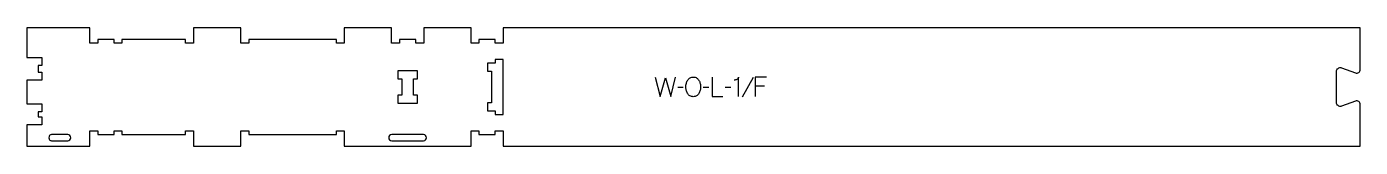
# Model space of a CAD drawing. Extents: x 0 to 2100, y 0 to 186.
import ezdxf

# ---------------------------------------------------------------- set-up
doc = ezdxf.new("R2010")
doc.units = 0
for name, color, linetype in [('1_ANYTOOL_1MMDEEP_LABELS_S', 2, 'CONTINUOUS'), ('3_ANYTOOL_CUTTHROUGH_INSID', 4, 'CONTINUOUS'), ('4_ANYTOOL_CUTTHROUGH_OUTSI', 5, 'CONTINUOUS')]:
    doc.layers.add(name, color=color, linetype=linetype)

msp = doc.modelspace()

# ---------------------------------------------------------------- linework, layer by layer
at = {"layer": '1_ANYTOOL_1MMDEEP_LABELS_S'}
for p, q in [((1143.485367, 107.518654), (1126.299653, 76.747225)), ((1033.728224, 91.875797), (1024.94251, 91.790082)), ((1073.756796, 91.875797), (1064.971082, 91.790082)), ((1108.64251, 91.875797), (1099.856796, 91.790082)), ((1161.571082, 94.018654), (1147.085367, 94.018654))]:
    msp.add_line(p, q, dxfattribs=at)
for points in [[(989.371082, 107.990082), (997.085367, 77.990082), (1005.528224, 107.090082), (1014.013939, 77.990082), (1021.513939, 107.990082)], [(1078.899653, 107.990082), (1078.899653, 77.990082), (1095.999653, 77.990082)], [(1164.74251, 107.990082), (1147.085367, 107.990082), (1147.085367, 77.990082)]]:
    msp.add_lwpolyline(points, dxfattribs=at)
msp.add_lwpolyline([(1049.799653, 108.33294, -0.064784), (1052.473608, 107.985018, -0.088904), (1054.899653, 106.854368, -0.05419), (1056.822218, 105.162238, -0.051179), (1058.349653, 103.104368, -0.041653), (1059.531853, 100.675596, -0.036749), (1060.321082, 98.090082, -0.024892), (1060.778861, 95.470819, -0.030823), (1060.94251, 92.818654, -0.034269), (1060.76599, 90.246157, -0.031918), (1060.251439, 87.718654, -0.031725), (1059.363252, 85.109257, -0.026303), (1058.178224, 82.618654, -0.058719), (1056.654444, 80.456906, -0.077745), (1054.615724, 78.793654, -0.077243), (1052.128736, 77.814816, -0.055252), (1049.456796, 77.518654, -0.054051), (1046.702871, 77.817233, -0.077615), (1044.137153, 78.815082, -0.078558), (1042.06208, 80.502156, -0.060481), (1040.521082, 82.704368, -0.02629), (1039.334421, 85.243587, -0.031299), (1038.447867, 87.900797, -0.031469), (1037.932829, 90.487612, -0.033416), (1037.756796, 93.118654, -0.032847), (1037.935474, 95.835602, -0.035049), (1038.48001, 98.502582, -0.03503), (1039.395984, 101.079621, -0.032231), (1040.649653, 103.511511, -0.062518), (1042.271542, 105.578605, -0.074052), (1044.383582, 107.127582, -0.072322), (1047.010435, 108.058473, -0.049083)], format="xyb", close=True, dxfattribs=at)
msp.add_lwpolyline([(1120.771082, 77.990082), (1120.771082, 108.03294, -0.057478), (1120.507059, 106.939972, -0.075801), (1119.96751, 105.959725, -0.075474), (1119.152058, 105.175851, -0.055107), (1118.156796, 104.625797, -0.039607), (1116.014555, 103.926285, -0.05918), (1113.785367, 103.661511)], format="xyb", dxfattribs=at)
at = {"layer": '3_ANYTOOL_CUTTHROUGH_INSID'}
for points in [[(749.75, 136.044253), (737.5, 136.044253), (737.5, 130.044253), (725.5, 130.044253), (725.5, 117.544253), (731.5, 117.544253), (731.5, 68.044253), (725.5, 68.044253), (725.5, 55.544253), (737.5, 55.544253), (737.5, 49.544253), (750, 49.544253), (750, 136.044253)], [(609, 105.544253), (615, 105.544253), (615, 118.044253), (584.5, 118.044253), (584.5, 105.544253), (590.5, 105.544253), (590.5, 80.044253), (584.5, 80.044253), (584.5, 67.544253), (615, 67.544253), (615, 80.044253), (609, 80.044253)]]:
    msp.add_lwpolyline(points, close=True, dxfattribs=at)
for points in [[(64.75, 8.5, 1), (64.75, 18), (39.009651, 18, 0.12263), (37.35456, 17.587875, 0.106401), (36.040385, 16.480762, 0.09127), (35.253336, 14.956608, 0.148392), (35.253336, 11.543392, 0.09127), (36.040385, 10.019238, 0.106401), (37.35456, 8.912125, 0.12263), (39.009651, 8.5)], [(624.75, 8.5, 1), (624.75, 18), (574.75, 18, 1), (574.75, 8.5)]]:
    msp.add_lwpolyline(points, format="xyb", close=True, dxfattribs=at)
at = {"layer": '4_ANYTOOL_CUTTHROUGH_OUTSI'}
msp.add_lwpolyline([(750, 185.5), (750, 161.75, -0.414214), (749.75, 161.5), (737.75, 161.5, -0.414214), (737.5, 161.75), (737.5, 167.5), (712, 167.5), (712, 161.75, -0.414214), (711.75, 161.5), (699.75, 161.5, -0.414214), (699.5, 161.75), (699.5, 185.5), (625, 185.5), (625, 161.75, -0.414214), (624.75, 161.5), (612.75, 161.5, -0.414214), (612.5, 161.75), (612.5, 167.5), (587, 167.5), (587, 161.75, -0.414214), (586.75, 161.5), (574.75, 161.5, -0.414214), (574.5, 161.75), (574.5, 185.5), (500, 185.5), (500, 161.75, -0.414214), (499.75, 161.5), (487.75, 161.5, -0.414214), (487.5, 161.75), (487.5, 167.5), (349.5, 167.5), (349.5, 161.75, -0.414214), (349.25, 161.5), (337.25, 161.5, -0.414214), (337, 161.75), (337, 185.5), (262.5, 185.5), (262.5, 161.75, -0.414214), (262.25, 161.5), (250.25, 161.5, -0.414214), (250, 161.75), (250, 167.5), (150, 167.5), (150, 161.75, -0.414214), (149.75, 161.5), (137.75, 161.5, -0.414214), (137.5, 161.75), (137.5, 167.5), (112, 167.5), (112, 161.75, -0.414214), (111.75, 161.5), (99.75, 161.5, -0.414214), (99.5, 161.75), (99.5, 185.5), (0, 185.5), (0, 139), (23.75, 139, -0.414214), (24, 138.75), (24, 126.75, -0.414214), (23.75, 126.5), (18, 126.5), (18, 116), (23.75, 116, -0.414214), (24, 115.75), (24, 103.75, -0.414214), (23.75, 103.5), (0, 103.5), (0, 66.089), (23.75, 66.089, -0.414214), (24, 65.839), (24, 53.839, -0.414214), (23.75, 53.589), (18, 53.589), (18, 46), (23.75, 46, -0.414214), (24, 45.75), (24, 33.75, -0.414214), (23.75, 33.5), (0, 33.5), (0, 0), (99.5, 0), (99.5, 23.75, -0.414214), (99.75, 24), (111.75, 24, -0.414214), (112, 23.75), (112, 18), (137.5, 18), (137.5, 23.75, -0.414214), (137.75, 24), (149.75, 24, -0.414214), (150, 23.75), (150, 18), (250, 18), (250, 23.75, -0.414214), (250.25, 24), (262.25, 24, -0.414214), (262.5, 23.75), (262.5, 0), (337, 0), (337, 23.75, -0.414214), (337.25, 24), (349.25, 24, -0.414214), (349.5, 23.75), (349.5, 18), (487.5, 18), (487.5, 23.75, -0.414214), (487.75, 24), (499.75, 24, -0.414214), (500, 23.75), (500, 0), (699.5, 0), (699.5, 23.75, -0.414214), (699.75, 24), (711.75, 24, -0.414214), (712, 23.75), (712, 18), (737.5, 18), (737.5, 23.75, -0.414214), (737.75, 24), (749.75, 24, -0.414214), (750, 23.75), (750, 0), (1349.75, 0), (1649.75, 0), (1949.75, 0), (2099.5, 0), (2099.5, 65.136954, 0.522099), (2091.757367, 70.530646), (2070.060856, 62.515139, -0.015611), (2070.046055, 62.51019, -0.237077), (2064.519461, 63.482275, -0.237079), (2062.000277, 68.496604), (2061.999821, 117.002689, -0.237079), (2064.519006, 122.017021, -0.237079), (2070.045746, 122.989104, -0.015604), (2070.060541, 122.984157), (2091.757458, 114.968914, 0.522094), (2099.5, 120.36264), (2099.5, 185.5)], format="xyb", close=True, dxfattribs=at)

doc.saveas('drawing.dxf')
